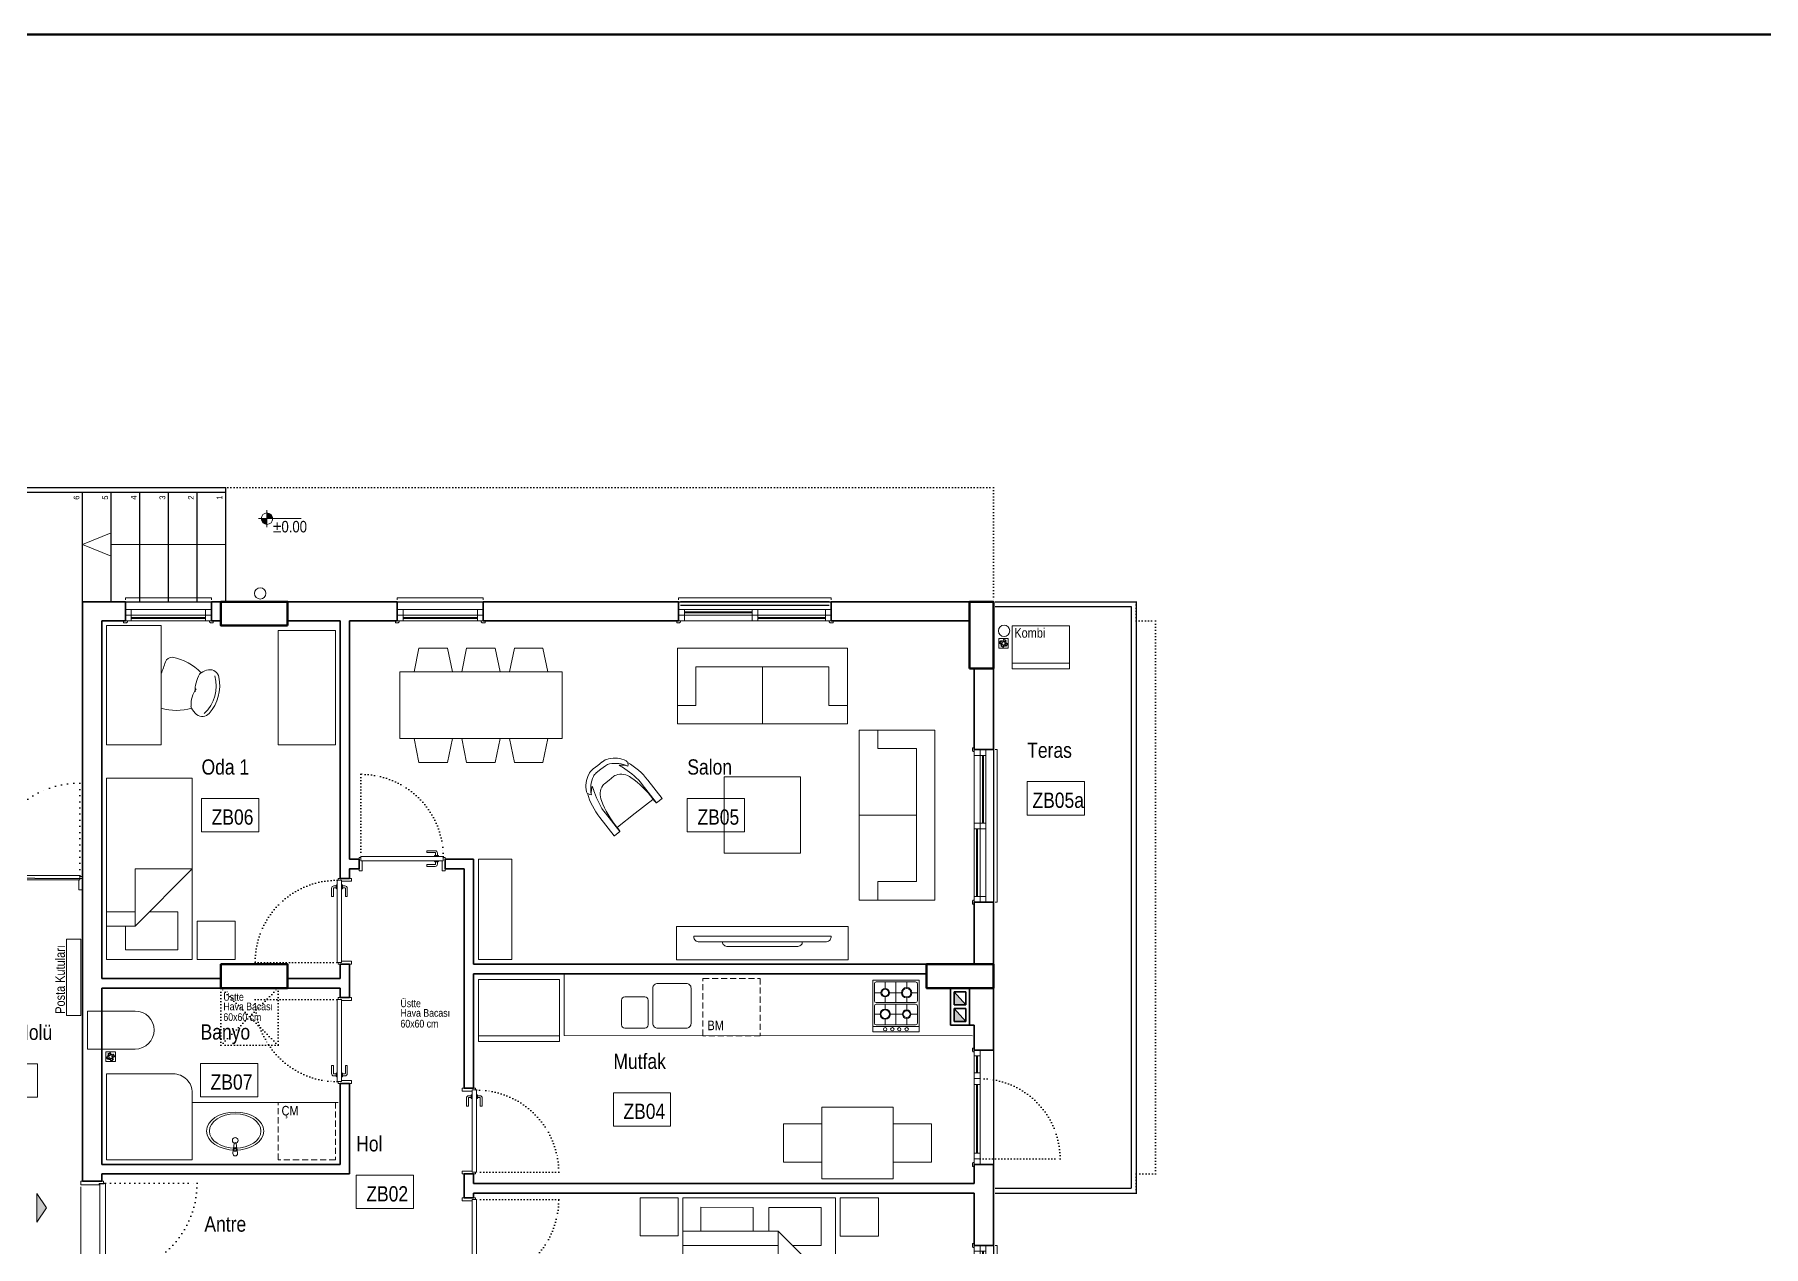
# Model space of a CAD drawing. Header units: millimetres. Extents: x 1811019 to 3717122, y -501178 to -243171.
# Drawn here: x 1858397 to 1860210, y -244777 to -243506 of the extents above; entities that cross this region are included whole.
import ezdxf
from ezdxf.enums import TextEntityAlignment as Align

# ---------------------------------------------------------------- set-up
doc = ezdxf.new("R2010")
doc.units = ezdxf.units.MM
for name, pattern in [('DOT', [0.25, 0, -0.25]), ('izdüşüm arka', [3.175, 0, -3.175]), ('izdüşüm ön', [9.525, 6.35, -3.175])]:
    doc.linetypes.add(name, pattern=pattern)
for name, color, linetype, lineweight in [('a_ba', 6, 'Continuous', 50), ('a_doğrama', 251, 'Continuous', 20), ('a_duvar', 255, 'Continuous', 35), ('a_görünüş', 32, 'Continuous', 25), ('a_görünüş_ince', 8, 'Continuous', 20), ('a_izdüşüm_arka', 255, 'izdüşüm arka', 30), ('a_izdüşüm_ön', 6, 'izdüşüm ön', 9), ('a_not_kot', 251, 'Continuous', 13), ('a_not_mahal', 253, 'Continuous', 5), ('a_not_misc', 144, 'Continuous', 5), ('a_not_text', 7, 'Continuous', 13), ('a_tefriş', 8, 'Continuous', 20), ('a_çerçeve_line', 7, 'Continuous', 50), ('m_yib', 65, 'Continuous', 20)]:
    doc.layers.add(name, color=color, linetype=linetype, lineweight=lineweight)
doc.layers.add('a_m2_taks', color=147, linetype='Continuous', plot=False)
doc.styles.get("Standard").update_dxf_attribs({"font": 'ARIALN.TTF'})

# ---------------------------------------------------------------- blocks, each defined once
blk = doc.blocks.new('K1')
at = {"layer": 'a_doğrama', "color": 251}
for points in [[(-17.5, -2.5), (-22, -2.5), (-22, 0), (2, 0), (2, -4), (-17.5, -4), (-17.5, -2.5)], [(-27.5, -93.1), (-25, -93.1)], [(-17.5, -97.5), (-22, -97.5), (-22, -100), (2, -100), (2, -96), (-17.5, -96), (-17.5, -97.5)], [(-14.5, -93.1), (-17, -93.1)]]:
    blk.add_lwpolyline(points, dxfattribs=at)
blk.add_lwpolyline([(-18, -14), (-18, -4), (-18, -3), (-22.5, -3), (-22.5, -2.5), (-22.5, -2), (-24, -2), (-24, -2.5), (-24, -12.5), (-24, -88), (-24, -97.5), (-24, -98), (-22.5, -98), (-22.5, -97.5), (-22.5, -97), (-18, -97), (-18, -96), (-18, -86.5)], close=True, dxfattribs=at)
for points in [[(-25, -91.1), (-27.5, -91.1, -0.414214), (-28, -90.6), (-28, -82.1), (-30, -82.1), (-30, -90.6)], [(-24, -94.1), (-24.5, -94.1, -0.414214), (-25, -93.6), (-25, -90.6, -0.414214), (-24.5, -90.1), (-24, -90.1)], [(-18, -94.1), (-17.5, -94.1, 0.414214), (-17, -93.6), (-17, -90.6, 0.414214), (-17.5, -90.1), (-18, -90.1)], [(-17, -91.1), (-14.5, -91.1, 0.414214), (-14, -90.6), (-14, -82.1), (-12, -82.1), (-12, -90.6)]]:
    blk.add_lwpolyline(points, format="xyb", dxfattribs=at)
for centre, start, end in [((-27.5, -90.6), 180, 270), ((-14.5, -90.6), 270, 0)]:
    blk.add_arc(centre, 2.5, start, end, dxfattribs=at)
at = {"layer": 'a_görünüş_ince', "color": 251}
blk.add_line((2, -6), (2, -94), dxfattribs=at)
at = {"layer": 'a_izdüşüm_arka', "color": 251, "linetype": 'DOT', "ltscale": 20}
blk.add_line((-24, -2), (-120, -2), dxfattribs=at)
blk.add_arc((-24, -2), 96, 180, 270, dxfattribs=at)
blk = doc.blocks.new('K2')
at = {"layer": 'a_doğrama', "color": 251, "linetype": 'Continuous'}
for p, q in [((-13, 88.1), (-13, 1.9)), ((-13, 88.1), (-8.5, 88.1)), ((-12, 90), (-12, 88.1)), ((-12, 90), (-10, 90)), ((-8.5, 88.1), (-8.5, 1.9)), ((-13, 1.9), (-8.5, 1.9)), ((-12, 0), (-12, 1.9)), ((-12, 0), (-10, 0))]:
    blk.add_line(p, q, dxfattribs=at)
at = {"layer": 'a_doğrama', "color": 251}
for points in [[(-14, 80.1), (-16.5, 80.1, 0.414214), (-17, 79.6), (-17, 71.1), (-19, 71.1), (-19, 79.6)], [(-13, 83.1), (-13.5, 83.1, 0.414214), (-14, 82.6), (-14, 79.6, 0.414214), (-13.5, 79.1), (-13, 79.1)], [(-8.5, 83.1), (-8, 83.1, -0.414214), (-7.5, 82.6), (-7.5, 79.6, -0.414214), (-8, 79.1), (-8.5, 79.1)], [(-7.5, 80.1), (-5, 80.1, -0.414214), (-4.5, 79.6), (-4.5, 71.1), (-2.5, 71.1), (-2.5, 79.6)]]:
    blk.add_lwpolyline(points, format="xyb", dxfattribs=at)
for points in [[(-16.5, 82.1), (-14, 82.1)], [(-5, 82.1), (-7.5, 82.1)]]:
    blk.add_lwpolyline(points, dxfattribs=at)
at = {"layer": 'a_doğrama', "color": 251, "linetype": 'Continuous'}
for points in [[(0, 90), (2, 90), (2, 87), (-8.5, 87)], [(0, 0), (2, 0), (2, 3), (-8.5, 3)]]:
    blk.add_lwpolyline(points, dxfattribs=at)
at = {"layer": 'a_doğrama', "color": 251}
for centre, start, end in [((-16.5, 79.6), 90, 180), ((-5, 79.6), 0, 90)]:
    blk.add_arc(centre, 2.5, start, end, dxfattribs=at)
at = {"layer": 'a_izdüşüm_arka', "color": 251}
blk.add_lwpolyline([(-99.2, 1.9), (-13, 1.9)], dxfattribs=at)
blk.add_arc((-13, 1.9), 86.2, 90, 180, dxfattribs=at)
blk = doc.blocks.new('klozet')
at = {"layer": 'a_tefriş'}
blk.add_line((20, 0), (-20, 0), dxfattribs=at)
for points in [[(-20, 0), (-20, -15), (20, -15), (20, 0)], [(-20, -50), (-20, -15)], [(20, -50), (20, -15)]]:
    blk.add_lwpolyline(points, dxfattribs=at)
blk.add_arc((0, -50), 20, 180, 360, dxfattribs=at)
blk = doc.blocks.new('kapı_c_blok')
at = {"layer": 'a_doğrama', "linetype": 'Continuous'}
for p, q in [((5, 14), (7.9, 14)), ((5, 14), (5, 12)), ((54.9, 15), (7.9, 15)), ((7.9, 15), (7.9, 10.5)), ((54.9, 10.5), (7.9, 10.5)), ((54.9, 15), (54.9, 10.5)), ((55.1, 15), (152.1, 15)), ((55.1, 15), (55.1, 10.5)), ((55.1, 10.5), (152.1, 10.5)), ((152.1, 15), (152.1, 10.5)), ((155, 14), (152.1, 14)), ((155, 14), (155, 12))]:
    blk.add_line(p, q, dxfattribs=at)
at = {"layer": 'a_doğrama'}
for points in [[(47.1, 16), (47.1, 18.5, 0.414214), (46.6, 19), (38.1, 19), (38.1, 21), (46.6, 21)], [(62.9, 16), (62.9, 18.5, -0.414214), (63.4, 19), (71.9, 19), (71.9, 21), (63.4, 21)], [(47.1, 9.5), (47.1, 7, -0.414214), (46.6, 6.5), (38.1, 6.5), (38.1, 4.5), (46.6, 4.5)], [(50.1, 15), (50.1, 15.5, 0.414214), (49.6, 16), (46.6, 16, 0.414214), (46.1, 15.5), (46.1, 15)], [(50.1, 10.5), (50.1, 10, -0.414214), (49.6, 9.5), (46.6, 9.5, -0.414214), (46.1, 10), (46.1, 10.5)], [(59.9, 15), (59.9, 15.5, -0.414214), (60.4, 16), (63.4, 16, -0.414214), (63.9, 15.5), (63.9, 15)], [(59.9, 10.5), (59.9, 10, 0.414214), (60.4, 9.5), (63.4, 9.5, 0.414214), (63.9, 10), (63.9, 10.5)], [(62.9, 9.5), (62.9, 7, 0.414214), (63.4, 6.5), (71.9, 6.5), (71.9, 4.5), (63.4, 4.5)]]:
    blk.add_lwpolyline(points, format="xyb", dxfattribs=at)
for points in [[(49.1, 18.5), (49.1, 16)], [(60.9, 18.5), (60.9, 16)], [(49.1, 7), (49.1, 9.5)], [(60.9, 7), (60.9, 9.5)]]:
    blk.add_lwpolyline(points, dxfattribs=at)
at = {"layer": 'a_doğrama', "linetype": 'Continuous'}
for points in [[(5, 2), (5, 0), (9, 0), (9, 10.5)], [(155, 2), (155, 0), (151, 0), (151, 10.5)]]:
    blk.add_lwpolyline(points, dxfattribs=at)
at = {"layer": 'a_doğrama'}
for centre, start, end in [((46.6, 18.5), 359.9992, 89.9992), ((63.4, 18.5), 90.0008, 180.0008), ((46.6, 7), 269.9992, 359.9992), ((63.4, 7), 180.0008, 270.0008)]:
    blk.add_arc(centre, 2.5, start, end, dxfattribs=at)
at = {"layer": 'a_izdüşüm_arka', "ltscale": 2}
for points in [[(152.1, 15), (152.1, 112)], [(7.9, 15), (7.9, 62)]]:
    blk.add_lwpolyline(points, dxfattribs=at)
for centre, radius, start, end in [((152.2, 14.9), 97.1, 90.0857, 179.918), ((7.9, 15), 47, 359.9985, 90)]:
    blk.add_arc(centre, radius, start, end, dxfattribs=at)
blk = doc.blocks.new('160p')
at = {"layer": 'a_doğrama', "color": 251}
for points in [[(-6, -6), (-6, 0), (-12, 0), (-12, -6)], [(0, -6), (0, 0), (-6, 0), (-6, -6)], [(-6, -83), (-6, -77), (-12, -77), (-12, -83)], [(0, -83), (0, -77), (-6, -77), (-6, -83)], [(-6, -160), (-6, -154), (-12, -154), (-12, -160)], [(0, -160), (0, -154), (-6, -154), (-6, -160)]]:
    blk.add_lwpolyline(points, close=True, dxfattribs=at)
for points in [[(2, -1), (2, 2), (0, 2), (0, -2), (1, -2), (2, -1)], [(-9.5, -6), (-9.5, -77)], [(-8.5, -6), (-8.5, -77)], [(-3.5, -83), (-3.5, -154)], [(-2.5, -83), (-2.5, -154)], [(2, -159), (2, -162), (0, -162), (0, -158), (1, -158), (2, -159)]]:
    blk.add_lwpolyline(points, dxfattribs=at)
at = {"layer": 'a_görünüş_ince', "color": 251}
for points in [[(-22, -160), (-24, -160), (-24, 0), (-22, 0)], [(-12, -77), (-12, -6)], [(-6, -77), (-6, -6)], [(-6, -77), (-6, -6)], [(0, -77), (0, -6)], [(-12, -154), (-12, -83)], [(-6, -154), (-6, -83)], [(-6, -154), (-6, -83)], [(0, -154), (0, -83)]]:
    blk.add_lwpolyline(points, dxfattribs=at)
blk = doc.blocks.new('kapı_120_c_blok')
at = {"layer": 'a_doğrama', "color": 251}
for points in [[(-2, 119), (-2, 122), (0, 122), (0, 118), (-1, 118), (-2, 119)], [(2.5, 114), (2.5, 96)], [(3.5, 114), (3.5, 96)], [(2.5, 84), (2.5, 12)], [(3.5, 84), (3.5, 12)], [(-2, 1), (-2, -2), (0, -2), (0, 2), (-1, 2), (-2, 1)]]:
    blk.add_lwpolyline(points, dxfattribs=at)
for points in [[(0, 114), (6, 114), (6, 120), (0, 120)], [(0, 90), (6, 90), (6, 96), (0, 96)], [(0, 84), (6, 84), (6, 90), (0, 90)], [(0, 6), (6, 6), (6, 12), (0, 12)], [(0, 0), (6, 0), (6, 6), (0, 6)]]:
    blk.add_lwpolyline(points, close=True, dxfattribs=at)
at = {"layer": 'a_görünüş_ince', "color": 251}
for points in [[(0, 114), (0, 96)], [(6, 114), (6, 96)], [(0, 84), (0, 12)], [(6, 84), (6, 12)]]:
    blk.add_lwpolyline(points, dxfattribs=at)
at = {"layer": 'a_izdüşüm_arka', "color": 251}
blk.add_lwpolyline([(6, 6), (90, 6)], dxfattribs=at)
blk.add_arc((6, 6), 84, 0, 90, dxfattribs=at)
blk = doc.blocks.new('90_p_c_blok')
at = {"layer": 'a_doğrama'}
for points in [[(1, 2), (-2, 2), (-2, 0), (2, 0), (2, 1), (1, 2)], [(89, 2), (92, 2), (92, 0), (88, 0), (88, 1), (89, 2)], [(84, -2.5), (6, -2.5)], [(84, -3.5), (6, -3.5)]]:
    blk.add_lwpolyline(points, dxfattribs=at)
for points in [[(0, 0), (6, 0), (6, -6), (0, -6)], [(0, -6), (6, -6), (6, -12), (0, -12)], [(84, 0), (90, 0), (90, -6), (84, -6)], [(84, -6), (90, -6), (90, -12), (84, -12)]]:
    blk.add_lwpolyline(points, close=True, dxfattribs=at)
at = {"layer": 'a_görünüş_ince'}
for points in [[(6, 0), (84, 0)], [(6, -6), (84, -6)], [(6, -6), (84, -6)], [(6, -12), (84, -12)], [(0, -22), (0, -24), (90, -24), (90, -22)]]:
    blk.add_lwpolyline(points, dxfattribs=at)
blk = doc.blocks.new('baca_şönt')
at = {"layer": 'a_duvar'}
h = blk.add_hatch(color=256, dxfattribs=at)
h.dxf.hatch_style = 1
h.paths.add_polyline_path([(21.5, -5), (21.5, -17), (35, -17)])
h.paths.add_polyline_path([(4, -5), (4, -17), (17.5, -17)])
for p, q in [((4, -5), (17.5, -17)), ((17.5, -5), (17.5, -17)), ((21.5, -5), (21.5, -17)), ((21.5, -5), (35, -17))]:
    blk.add_line(p, q, dxfattribs=at)
blk.add_lwpolyline([(0, -21), (39, -21), (39, -1), (0, -1)], close=True, dxfattribs=at)
for points in [[(17.5, -5), (4, -5), (4, -17), (17.5, -17)], [(21.5, -17), (35, -17), (35, -5), (21.5, -5)]]:
    blk.add_lwpolyline(points, dxfattribs=at)
blk = doc.blocks.new('tefriş_koltuk_202x90')
at = {"layer": 'a_tefriş'}
for p, q in [((0, -90), (0, -22)), ((-79, -68), (-101, -68)), ((79, -68), (101, -68))]:
    blk.add_line(p, q, dxfattribs=at)
for points in [[(101, -90), (101, 0), (-101, 0), (-101, -90), (101, -90)], [(79, -68), (79, -22), (-79, -22), (-79, -68)]]:
    blk.add_lwpolyline(points, dxfattribs=at)
blk = doc.blocks.new('tefirş_tv')
at = {"layer": 'a_tefriş'}
for points in [[(60, 4), (60, 5, 0.414214), (55, 10), (-55, 10, 0.414214), (-60, 5), (-60, 4)], [(35, 10), (35, 10, 0.414214), (30, 15), (-30, 15, 0.414214), (-35, 10), (-35, 10)]]:
    blk.add_lwpolyline(points, format="xyb", close=True, dxfattribs=at)
blk = doc.blocks.new('berjer')
at = {"layer": 'a_tefriş'}
for p, q in [((-45.1, 45.1), (-49.5, 40.8)), ((-41.4, 41.4), (-45.7, 37.1)), ((-45.1, 45.1), (-40.8, 49.5)), ((-41.4, 41.4), (-37.1, 45.7)), ((-31.3, 31.3), (-35.8, 26.8)), ((-31.3, 31.3), (-26.8, 35.8)), ((21, 13.6), (3.6, 31)), ((26.1, 19), (8.8, 36.2)), ((26.1, 18.7), (21, 13.6)), ((0, 0), (-16.6, -16.6)), ((0, 0), (16.6, 16.6)), ((-19, -26.1), (-36.2, -8.8)), ((-13.6, -21), (-31, -3.6)), ((-18.7, -26.1), (-13.6, -21))]:
    blk.add_line(p, q, dxfattribs=at)
for centre, radius, start, end in [((-25, 27.7), 27.3, 71.2858, 110.6993), ((-38.5, 29.8), 15.5, 135, 162.0844), ((-38.5, 29.8), 10.2, 135, 162.0844), ((-29.8, 38.5), 15.5, 107.9156, 135), ((-29.8, 38.5), 10.2, 107.9156, 135), ((-23.7, 18.5), 31.1, 71.4354, 107.3961), ((-21, 30), 8.21, 117.4936, 135.1057), ((-17.5, 23.2), 15.9, 57.4112, 117.4936), ((-18.6, 23.9), 24.6, 78.6027, 99.5819), ((18.9, 123.1), 85.7, 240.9454, 245.5445), ((-45.7, -18.5), 69.9, 45.0971, 65.3824), ((-19.2, 48.9), 5.5, 350.3156, 56.9936), ((-44.9, -17.5), 76, 45, 66.6891), ((-53.9, -49.3), 97, 43.332, 62.3787), ((-27.4, 24.8), 27.6, 159.0996, 198.2964), ((-18.2, 23.5), 31.5, 162.3914, 198.167), ((-23.4, 18.3), 25.2, 169.88, 190.627), ((-123.1, -18.9), 85.7, 24.4555, 29.0546), ((-23.2, 17.5), 15.9, 152.5064, 212.5888), ((-30, 21), 8.21, 134.8943, 152.5064), ((26, 18.9), 0.2, 315, 45), ((-49, 19.1), 5.5, 213.0064, 279.6844), ((17.5, 44.9), 76, 203.7042, 225), ((18.5, 45.7), 69.9, 204.6176, 224.9029), ((49.3, 53.9), 97, 207.6213, 226.668), ((16.4, 16.9), 0.4, 315, 46.0366), ((110.8, 118.5), 138.4, 227.0869, 229.3484), ((20.8, 13.7), 0.2, 229.3484, 315), ((-16.9, -16.4), 0.4, 223.9634, 315), ((-118.5, -110.8), 138.4, 40.6516, 42.9131), ((-18.9, -26), 0.2, 225, 315), ((-13.7, -20.8), 0.2, 315, 40.6516)]:
    blk.add_arc(centre, radius, start, end, dxfattribs=at)
blk = doc.blocks.new('A$C2A0A03CE')
at = {"layer": 'a_tefriş'}
for p, q in [((-54, -24.3), (-54, 24.3)), ((-54, 24.3), (0, 24.3)), ((-48.6, 24.3), (-48.6, -24.3)), ((-46.8, 20.7), (-46.8, -20.7)), ((-27, 22.5), (-45, 22.5)), ((-35.6, 22.5), (-35.6, 15.7)), ((-25.2, -20.7), (-25.2, 20.7)), ((-23.4, -20.7), (-23.4, 20.7)), ((-21.6, 22.5), (-3.6, 22.5)), ((-13.1, 22.5), (-13.1, 14.8)), ((-1.8, 20.7), (-1.8, -20.7)), ((0, -24.3), (0, 24.3)), ((-40, 11.2), (-46.8, 11.2)), ((-25.2, 0), (-46.8, 0)), ((-35.6, 6.8), (-35.6, -7.7)), ((-25.2, 11.2), (-31, 11.2)), ((-16.6, 11.2), (-23.4, 11.2)), ((-1.8, 0), (-23.4, 0)), ((-13.1, 7.7), (-13.1, -6.8)), ((-1.8, 11.2), (-9.4, 11.2)), ((-39.1, -11.3), (-46.8, -11.3)), ((-35.6, -14.9), (-35.6, -22.5)), ((-25.2, -11.3), (-31.9, -11.3)), ((-17.5, -11.3), (-23.4, -11.3)), ((-13.1, -15.7), (-13.1, -22.5)), ((-1.8, -11.3), (-8.5, -11.3)), ((-54, -24.3), (0, -24.3)), ((-45, -22.5), (-27, -22.5)), ((-3.6, -22.5), (-21.6, -22.5))]:
    blk.add_line(p, q, dxfattribs=at)
for centre, radius in [((-51.4, 11.2), 1.8), ((-51.4, 3.7), 1.8), ((-35.6, 11.2), 5.4), ((-35.6, 11.2), 4.5), ((-13.1, 11.2), 4.5), ((-13.1, 11.2), 3.6), ((-51.4, -3.5), 1.8), ((-51.4, -11.3), 1.8), ((-35.6, -11.3), 4.5), ((-35.6, -11.3), 3.6), ((-13.1, -11.3), 5.4), ((-13.1, -11.3), 4.5)]:
    blk.add_circle(centre, radius, dxfattribs=at)
for centre, start, end in [((-45, 20.7), 90, 180), ((-27, 20.7), 0, 90), ((-21.6, 20.7), 90, 180), ((-3.6, 20.7), 0, 90), ((-45, -20.7), 180, 270), ((-27, -20.7), 270, 0), ((-21.6, -20.7), 180, 270), ((-3.6, -20.7), 270, 0)]:
    blk.add_arc(centre, 1.8, start, end, dxfattribs=at)
blk = doc.blocks.new('tefriş_yatak_çift')
at = {"layer": 'a_tefriş'}
for points in [[(-85, -5), (-85, -45), (-125, -45), (-125, -5)], [(80, -195), (80, -5), (-80, -5), (-80, -195)], [(85, -5), (85, -45), (125, -45), (125, -5)]]:
    blk.add_lwpolyline(points, close=True, dxfattribs=at)
for points in [[(-6.3, -40), (-6.3, -15), (-61.3, -15), (-61.3, -40)], [(35, -55), (65, -55), (65, -15), (10, -15), (10, -40)], [(-80, -40), (20, -40), (80, -100), (20, -100), (20, -40)], [(-80, -55), (20, -55)]]:
    blk.add_lwpolyline(points, dxfattribs=at)
blk = doc.blocks.new('tefriş_yatak tek')
at = {"layer": 'a_tefriş'}
for points in [[(0, -0.45), (-1.9, -0.45), (-1.9, 0.45), (0, 0.45)], [(-1.9, -0.5), (-1.5, -0.5), (-1.5, -0.9), (-1.9, -0.9)]]:
    blk.add_lwpolyline(points, close=True, dxfattribs=at)
for points in [[(-1.55, 0.45), (-1.55, 0.15), (-0.95, -0.45), (-0.95, 0.15), (-1.55, 0.15)], [(-1.4, 0.45), (-1.4, 0.15)], [(-1.4, 0), (-1.4, -0.3), (-1.8, -0.3), (-1.8, 0.25), (-1.55, 0.25)]]:
    blk.add_lwpolyline(points, dxfattribs=at)
blk = doc.blocks.new('tefriş_sandalye')
at = {"layer": 'a_tefriş'}
blk.add_line((0, -18), (0, 18), dxfattribs=at)
at = {"layer": 'a_tefriş', "extrusion": (0, 0, -1)}
for centre, major_axis, start_param, end_param in [((16, -34.3), (38.7, 38.7), 5.200723, 5.79406), ((48.7, 10.5), (13, -13), 2.7784, 3.245118), ((43.2, 17.3), (6.76, 6.76), 4.815914, 6.34704), ((16.9, -5.5), (28.8, 28.8), 6.26556, 7.321949), ((16.9, -5.5), (28.8, 28.8), 6.26556, 7.321949), ((17, -5.7), (31.4, -31.4), -1.506941, -0.587454), ((62.1, 15.1), (21.8, -21.8), 1.757107, 2.385975), ((62.1, 15.1), (21.8, -21.8), 1.757107, 2.385975), ((48.7, 10.5), (13, -13), 2.664537, 2.7784), ((48.7, 10.5), (13, -13), 2.664537, 2.7784), ((66.5, -1.2), (21.8, -21.8), 1.802816, 2.431683), ((66.5, -1.2), (21.8, -21.8), 1.802816, 2.431683), ((-154, -79.7), (117.3, -117.3), -1.166716, -1.087708), ((52.6, -3.9), (13, -13), 1.410391, 1.524253), ((52.6, -3.9), (13, -13), 1.410391, 1.524253), ((51.2, -12.6), (6.76, -6.76), -0.587454, 0.943672), ((11.1, -28.2), (4.99, -4.99), 0.687369, 2.053884), ((1.8, 18.5), (38.7, -38.7), -0.034473, 0.601946), ((52.6, -3.9), (13, 13), 2.514469, 2.981187)]:
    blk.add_ellipse(centre, major_axis=major_axis, ratio=1, start_param=start_param, end_param=end_param, dxfattribs=at)
blk = doc.blocks.new('tefriş_süzgeç')
at = {"layer": 'a_tefriş'}
for p, q in [((5, 0), (-5, 0)), ((-5, 0), (-5, -10)), ((5, -10), (5, 0)), ((-5, -10), (5, -10)), ((-3.6, -5.1), (-4.1, -5.1)), ((-2.6, -5.1), (-3.1, -5.1)), ((-2.5, -2.5), (-2.9, -2.2)), ((-2.6, -7.6), (-2.9, -7.9)), ((-2, -3.3), (-2.3, -3)), ((-1.9, -6.9), (-2.2, -7.2)), ((-1.6, -5.1), (-2.1, -5.1)), ((-1.2, -3.9), (-1.5, -3.6)), ((-1.2, -6.2), (-1.5, -6.5)), ((-0.2, -2.5), (-0.2, -2)), ((-0.1, -1.5), (-0.1, -1)), ((-0.1, -3), (-0.1, -3.5)), ((-0.1, -6.6), (-0.1, -7.1)), ((-0.1, -7.6), (-0.1, -8.1)), ((-0.1, -8.6), (-0.1, -9.1)), ((1, -4), (1.4, -3.6)), ((1.1, -6.2), (1.4, -6.5)), ((1.5, -5.1), (2, -5.1)), ((1.7, -3.3), (2.1, -2.9)), ((1.8, -6.9), (2.1, -7.2)), ((2.5, -2.5), (2.8, -2.2)), ((2.5, -5.1), (3, -5.1)), ((2.5, -7.5), (2.8, -7.9)), ((3.5, -5.1), (4, -5.1))]:
    blk.add_line(p, q, dxfattribs=at)
for centre, radius, start, end in [((-0.1, -5.1), 4.06, 134.2896, 180), ((-0.1, -5.1), 3.56, 134.2896, 180), ((-0.1, -5.1), 3.06, 180, 225), ((-0.1, -5.1), 4.06, 225, 270), ((-0.1, -5.1), 2.56, 180, 225), ((-0.1, -5.1), 3.56, 225, 270), ((-0.4, -4.4), 2.4, 84.5943, 143.2016), ((-0.1, -5.1), 2.06, 134.2896, 180), ((-0.1, -5), 2.44, 90.343, 138.1212), ((-0.1, -5.1), 1.56, 134.2896, 180), ((-0.1, -5.1), 2.06, 225, 270), ((-0.1, -5.1), 1.56, 225, 270), ((-0.1, -5.1), 4.06, 45, 90), ((-0.1, -5.1), 3.56, 45, 90), ((-0.1, -5.1), 2.06, 45, 90), ((-0.1, -5.1), 1.56, 45, 90), ((-0.1, -5.1), 2.56, 270, 315.7104), ((-0.1, -5.1), 3.06, 270, 315.7104), ((-0.1, -5.1), 1.56, 314.2896, 360), ((-0.1, -5.1), 2.06, 314.2896, 360), ((-0.1, -5.1), 2.56, 360, 45), ((-0.1, -5.1), 3.06, 360, 45), ((-0.1, -5.1), 3.56, 314.2896, 360), ((-0.1, -5.1), 4.06, 314.2896, 360)]:
    blk.add_arc(centre, radius, start, end, dxfattribs=at)
blk = doc.blocks.new('sembol_kot')
at = {"layer": 'a_not_kot'}
for points in [[(0, 10), (0, 0), (10, 0, 0.414214)], [(0, 0), (-10, 0, 0.414214), (0, -10)]]:
    blk.add_hatch(color=256, dxfattribs=at).paths.add_polyline_path(points)
for p, q in [((0, 15), (0, -15)), ((-15, 0), (60, 0))]:
    blk.add_line(p, q, dxfattribs=at)
blk.add_circle((0, 0), 10, dxfattribs=at)

msp = doc.modelspace()

# ---------------------------------------------------------------- hatches: boundary and pattern name
at = {"layer": 'a_not_misc'}
h = msp.add_hatch(color=256, dxfattribs=at)
h.dxf.hatch_style = 1
h.paths.add_polyline_path([(1858399.7, -244721.7), (1858409.7, -244736.7), (1858399.7, -244751.7)])

# ---------------------------------------------------------------- linework, layer by layer
at = {"layer": 'a_ba', "color": 253}
for points in [[(1858662.7, -244126.3), (1858662.7, -244101.3), (1858592.7, -244101.3), (1858592.7, -244126.3)], [(1859377.7, -244171.3), (1859402.7, -244171.3), (1859402.7, -244101.3), (1859377.7, -244101.3)], [(1858662.7, -244506.3), (1858662.7, -244481.3), (1858592.7, -244481.3), (1858592.7, -244506.3)], [(1859332.7, -244481.3), (1859332.7, -244506.3), (1859402.7, -244506.3), (1859402.7, -244481.3)]]:
    msp.add_lwpolyline(points, close=True, dxfattribs=at)
at = {"layer": 'a_duvar'}
for p, q in [((1858492.7, -244101.3), (1858447.7, -244101.3)), ((1858447.7, -244391.3), (1858447.7, -244101.3)), ((1858777.7, -244101.3), (1858582.7, -244101.3)), ((1858777.7, -244101.3), (1858777.7, -244121.3)), ((1859072.7, -244101.3), (1858867.7, -244101.3)), ((1858867.7, -244101.3), (1858867.7, -244121.3)), ((1859072.7, -244101.3), (1859072.7, -244121.3)), ((1859402.7, -244101.3), (1859232.7, -244101.3)), ((1859232.7, -244101.3), (1859232.7, -244121.3)), ((1859402.7, -244121.3), (1859402.7, -244101.3)), ((1858467.7, -244121.3), (1858492.7, -244121.3)), ((1858467.7, -244496.3), (1858467.7, -244121.3)), ((1858582.7, -244121.3), (1858592.7, -244121.3)), ((1858662.7, -244121.3), (1858717.7, -244121.3)), ((1858717.7, -244121.3), (1858717.7, -244391.3)), ((1858727.7, -244371.3), (1858727.7, -244121.3)), ((1858727.7, -244121.3), (1858777.7, -244121.3)), ((1858867.7, -244121.3), (1859072.7, -244121.3)), ((1859232.7, -244121.3), (1859377.7, -244121.3)), ((1859402.7, -244121.3), (1859402.7, -244121.3)), ((1859402.7, -244256.3), (1859402.7, -244121.3)), ((1859382.7, -244171.3), (1859382.7, -244256.3)), ((1858827.7, -244371.3), (1858857.7, -244371.3)), ((1858857.7, -244481.3), (1858857.7, -244371.3)), ((1858847.7, -244381.3), (1858827.7, -244381.3)), ((1858847.7, -244381.3), (1858847.7, -244611.3)), ((1858447.7, -244708.8), (1858447.7, -244401.3)), ((1859382.7, -244416.3), (1859382.7, -244481.3)), ((1859402.7, -244571.3), (1859402.7, -244416.3)), ((1858717.7, -244481.3), (1858717.7, -244496.3)), ((1858727.7, -244516.3), (1858727.7, -244481.3)), ((1859382.7, -244481.3), (1858857.7, -244481.3)), ((1858592.7, -244496.3), (1858467.7, -244496.3)), ((1858717.7, -244496.3), (1858662.7, -244496.3)), ((1858857.7, -244491.3), (1859332.7, -244491.3)), ((1858857.7, -244611.3), (1858857.7, -244491.3)), ((1858467.7, -244506.3), (1858592.7, -244506.3)), ((1858467.7, -244691.3), (1858467.7, -244506.3)), ((1858592.7, -244506.3), (1858717.7, -244506.3)), ((1858717.7, -244506.3), (1858717.7, -244516.3)), ((1859382.7, -244545.3), (1859382.7, -244571.3)), ((1858717.7, -244606.3), (1858717.7, -244691.3)), ((1858727.7, -244701.3), (1858727.7, -244606.3)), ((1858717.7, -244691.3), (1858467.7, -244691.3)), ((1858467.7, -244701.3), (1858727.7, -244701.3)), ((1858467.7, -244708.8), (1858467.7, -244701.3)), ((1858847.7, -244701.3), (1858847.7, -244726.3)), ((1858857.7, -244711.3), (1858857.7, -244701.3)), ((1859382.7, -244691.3), (1859382.7, -244711.3)), ((1859402.7, -244701.3), (1859402.7, -244691.3)), ((1859402.7, -244721.3), (1859402.7, -244701.3)), ((1859402.7, -244701.3), (1859402.7, -244701.3)), ((1859382.7, -244711.3), (1858857.7, -244711.3)), ((1858857.7, -244726.3), (1858857.7, -244721.3)), ((1859382.7, -244721.3), (1858857.7, -244721.3)), ((1859382.7, -244721.3), (1859382.7, -244776.3)), ((1859402.7, -244721.3), (1859402.7, -244721.3)), ((1859402.7, -244776.3), (1859402.7, -244721.3)), ((1859382.7, -244776.3), (1859402.7, -244776.3))]:
    msp.add_line(p, q, dxfattribs=at)
for points in [[(1858492.7, -244101.3), (1858492.7, -244121.3)], [(1858582.7, -244101.3), (1858582.7, -244121.3)], [(1859402.7, -244256.3), (1859382.7, -244256.3)], [(1858727.7, -244371.2), (1858737.7, -244371.2), (1858737.7, -244381.3), (1858727.7, -244381.3), (1858727.7, -244391.3)], [(1858827.7, -244371.3), (1858827.7, -244381.3)], [(1858447.7, -244391.3), (1858447.7, -244401.3)], [(1858717.7, -244391.3), (1858727.7, -244391.3)], [(1859402.7, -244416.3), (1859382.7, -244416.3)], [(1858717.7, -244481.3), (1858727.7, -244481.3)], [(1858717.7, -244516.3), (1858727.7, -244516.3)], [(1859377.7, -244545.3), (1859382.7, -244545.3)], [(1859382.7, -244571.3), (1859402.7, -244571.3)], [(1858717.7, -244606.3), (1858727.7, -244606.3)], [(1858847.7, -244611.3), (1858857.7, -244611.3)], [(1858847.7, -244701.3), (1858857.7, -244701.3)], [(1859382.7, -244691.3), (1859402.7, -244691.3)], [(1858467.7, -244708.8), (1858447.7, -244708.8)], [(1858847.7, -244726.3), (1858857.7, -244726.3)]]:
    msp.add_lwpolyline(points, dxfattribs=at)
at = {"layer": 'a_görünüş', "color": 251}
for p, q in [((1857053.2, -243981.3), (1858597.7, -243981.3)), ((1857058.2, -243986.3), (1858597.7, -243986.3)), ((1858447.7, -244101.3), (1858597.7, -244101.3))]:
    msp.add_line(p, q, dxfattribs=at)
for points in [[(1858447.7, -244101.3), (1858447.7, -243986.3)], [(1858477.7, -244101.3), (1858477.7, -243986.3)], [(1858507.7, -244101.3), (1858507.7, -243986.3)], [(1858537.7, -244101.3), (1858537.7, -243986.3)], [(1858567.7, -244101.3), (1858567.7, -243986.3)], [(1858597.7, -244101.3), (1858597.7, -243981.3)], [(1859230.7, -244101.3), (1859074.7, -244101.3)], [(1859230.7, -244105.3), (1859074.7, -244105.3)], [(1859404.7, -244101.3), (1859552.3, -244101.3)], [(1859404.7, -244106.3), (1859547.3, -244106.3)], [(1859547.3, -244106.3), (1859547.3, -244716.3)], [(1859552.3, -244101.3), (1859552.3, -244721.3)], [(1859404.7, -244716.3), (1859547.3, -244716.3)], [(1859404.7, -244721.3), (1859552.3, -244721.3)]]:
    msp.add_lwpolyline(points, dxfattribs=at)
at = {"layer": 'a_izdüşüm_arka'}
for p, q in [((1858592.7, -244566.3), (1858592.7, -244506.3)), ((1858652.7, -244506.3), (1858652.7, -244566.3)), ((1858652.7, -244566.3), (1858592.7, -244566.3))]:
    msp.add_line(p, q, dxfattribs=at)
for points in [[(1857322.7, -244721.3), (1857173.2, -244721.3), (1857173.2, -244706.3), (1857173.2, -244701.3), (1857152.7, -244701.3), (1857152.7, -244121.3), (1857173.2, -244121.3), (1857173.2, -244101.3), (1857322.7, -244101.3), (1857322.7, -243981.3), (1859402.7, -243981.3), (1859402.7, -244101.3), (1859552.3, -244101.3), (1859552.3, -244121.3), (1859572.7, -244121.3), (1859572.7, -244701.3), (1859552.3, -244701.3), (1859552.3, -244721.3), (1859402.7, -244721.3)], [(1858592.7, -244566.3), (1858652.7, -244506.3)], [(1858652.7, -244566.3), (1858592.7, -244506.3)]]:
    msp.add_lwpolyline(points, dxfattribs=at)
at = {"layer": 'a_izdüşüm_ön', "color": 251}
for points in [[(1859098.2, -244556.3), (1859098.2, -244496.3), (1859158.2, -244496.3), (1859158.2, -244556.3)], [(1858712.7, -244686.3), (1858652.7, -244686.3), (1858652.7, -244626.3), (1858712.7, -244626.3)]]:
    msp.add_lwpolyline(points, close=True, dxfattribs=at)
at = {"layer": 'a_m2_taks'}
msp.add_lwpolyline([(1857322.7, -244101.3), (1858297.7, -244101.3), (1858297.7, -244390.3), (1858447.7, -244391.3), (1858447.7, -244101.3), (1859402.7, -244101.3), (1859402.7, -245881.3), (1857322.7, -245881.3)], close=True, dxfattribs=at)
at = {"layer": 'a_not_mahal'}
for points in [[(1859498.2, -244289.9), (1859438.2, -244289.9), (1859438.2, -244324.9), (1859498.2, -244324.9)], [(1858632.4, -244307.5), (1858572.4, -244307.5), (1858572.4, -244342.5), (1858632.4, -244342.5)], [(1859141.8, -244307.5), (1859081.8, -244307.5), (1859081.8, -244342.5), (1859141.8, -244342.5)], [(1858400.4, -244585.7), (1858340.4, -244585.7), (1858340.4, -244620.7), (1858400.4, -244620.7)], [(1858631.4, -244585.4), (1858571.4, -244585.4), (1858571.4, -244620.4), (1858631.4, -244620.4)], [(1859064.3, -244616.1), (1859004.3, -244616.1), (1859004.3, -244651.1), (1859064.3, -244651.1)], [(1858794.6, -244702.6), (1858734.6, -244702.6), (1858734.6, -244737.6), (1858794.6, -244737.6)]]:
    msp.add_lwpolyline(points, close=True, dxfattribs=at)
at = {"layer": 'a_not_misc'}
for points in [[(1858447.7, -244041.3), (1858477.7, -244029.1)], [(1858447.7, -244041.3), (1858477.7, -244053.5)], [(1858477.7, -244041.3), (1858597.7, -244041.3)]]:
    msp.add_lwpolyline(points, dxfattribs=at)
msp.add_lwpolyline([(1858399.7, -244721.7), (1858409.7, -244736.7), (1858399.7, -244751.7), (1858399.7, -244721.7)], close=True, dxfattribs=at)
at = {"layer": 'a_tefriş', "lineweight": 20}
for p, q in [((1859422.6, -244126.5), (1859482.6, -244126.5)), ((1859422.6, -244171.5), (1859422.6, -244126.5)), ((1859482.6, -244126.5), (1859482.6, -244171.5)), ((1859482.6, -244165.5), (1859422.6, -244165.5)), ((1859482.6, -244171.5), (1859422.6, -244171.5))]:
    msp.add_line(p, q, dxfattribs=at)
at = {"layer": 'a_tefriş'}
for p, q in [((1858952.7, -244556.2), (1859380.7, -244556.3)), ((1858562.7, -244626.3), (1858715.7, -244626.3)), ((1858605.6, -244675.6), (1858605.2, -244679.8)), ((1858606.6, -244669.3), (1858605.9, -244674.6)), ((1858606.4, -244677.3), (1858606.4, -244675.8)), ((1858609.1, -244677.3), (1858606.4, -244677.3)), ((1858609.5, -244674.6), (1858608.8, -244669.3)), ((1858609.1, -244675.8), (1858609.1, -244677.3)), ((1858610.2, -244679.8), (1858609.8, -244675.6))]:
    msp.add_line(p, q, dxfattribs=at)
for points in [[(1858530.1, -244126.3), (1858472.7, -244126.3), (1858472.7, -244251.3), (1858530.1, -244251.3)], [(1858652.7, -244251.3), (1858712.7, -244251.3), (1858712.7, -244131.3), (1858652.7, -244131.3)], [(1858950.4, -244174.8), (1858780.4, -244174.8), (1858780.4, -244244.8), (1858950.4, -244244.8)], [(1859120.5, -244365), (1859200.5, -244365), (1859200.5, -244285), (1859120.5, -244285)], [(1858862.7, -244371.3), (1858897.7, -244371.3), (1858897.7, -244476.3), (1858862.7, -244476.3)], [(1859250.5, -244441.9), (1859250.5, -244476.9), (1859070.5, -244476.9), (1859070.5, -244441.9)], [(1858430.7, -244535.2), (1858445.7, -244535.2), (1858445.7, -244455.2), (1858430.7, -244455.2)], [(1859297.8, -244706.3), (1859297.8, -244631.3), (1859222.8, -244631.3), (1859222.8, -244706.3)], [(1859222.8, -244688.8), (1859222.8, -244648.8), (1859182.8, -244648.8), (1859182.8, -244688.8)], [(1859337.8, -244688.8), (1859297.8, -244688.8), (1859297.8, -244648.8), (1859337.8, -244648.8)]]:
    msp.add_lwpolyline(points, close=True, dxfattribs=at)
for points in [[(1858795.4, -244174.8), (1858800.4, -244149.8), (1858830.4, -244149.8), (1858835.4, -244174.8)], [(1858845.4, -244174.8), (1858850.4, -244149.8), (1858880.4, -244149.8), (1858885.4, -244174.8)], [(1858895.4, -244174.8), (1858900.4, -244149.8), (1858930.4, -244149.8), (1858935.4, -244174.8)], [(1858795.4, -244244.8), (1858800.4, -244269.8), (1858830.4, -244269.8), (1858835.4, -244244.8)], [(1858845.4, -244244.8), (1858850.4, -244269.8), (1858880.4, -244269.8), (1858885.4, -244244.8)], [(1858895.4, -244244.8), (1858900.4, -244269.8), (1858930.4, -244269.8), (1858935.4, -244244.8)], [(1858862.7, -244497.3), (1858862.7, -244562.3), (1858947.7, -244562.3), (1858947.7, -244497.3), (1858862.7, -244497.3), (1858862.7, -244556.3), (1858947.7, -244556.3)], [(1858952.7, -244556.2), (1858952.7, -244491.3)]]:
    msp.add_lwpolyline(points, dxfattribs=at)
for points in [[(1859045.7, -244506.4, -0.414214), (1859050.7, -244501.4), (1859080.7, -244501.4, -0.414214), (1859085.7, -244506.4), (1859085.7, -244543.4, -0.414214), (1859080.7, -244548.4), (1859050.7, -244548.4, -0.414214), (1859045.7, -244543.4), (1859045.7, -244506.4)], [(1859012.7, -244519, -0.414214), (1859016.2, -244515.5), (1859037.2, -244515.5, -0.414214), (1859040.7, -244519), (1859040.7, -244544.9, -0.414214), (1859037.2, -244548.4), (1859016.2, -244548.4, -0.414214), (1859012.7, -244544.9), (1859012.7, -244519)]]:
    msp.add_lwpolyline(points, format="xyb", dxfattribs=at)
msp.add_lwpolyline([(1858472.7, -244596.3), (1858542.7, -244596.3, -0.414214), (1858562.7, -244616.3), (1858562.7, -244686.3), (1858472.7, -244686.3)], format="xyb", close=True, dxfattribs=at)
msp.add_circle((1858607.7, -244666.1), 3, dxfattribs=at)
msp.add_circle((1858607.7, -244666.1), 3, dxfattribs=at)
for centre, radius, start, end in [((1858607.7, -244669.5), 1.12, 7.1389, 172.8611), ((1858607.7, -244679.8), 2.5, 180, 0), ((1858607.7, -244675.8), 2.11, 147.229, 174.8304), ((1858607.7, -244675.8), 2.11, 32.771, 147.229), ((1858607.7, -244675.8), 1.36, 0, 180), ((1858607.7, -244675.8), 2.11, 5.1696, 32.771)]:
    msp.add_arc(centre, radius, start, end, dxfattribs=at)
at = {"layer": 'a_tefriş', "extrusion": (0, 0, -1)}
for major_axis in [(-30, 0), (-27, 0)]:
    msp.add_ellipse((1858607.7, -244656.3), major_axis=major_axis, ratio=0.666667, dxfattribs=at)
at = {"layer": 'a_çerçeve_line'}
msp.add_lwpolyline([(1872123.9, -246506.5), (1872123.9, -243506.5), (1853005.4, -243506.5), (1853005.4, -246506.5)], close=True, dxfattribs=at)
at = {"layer": 'm_yib'}
for centre in [(1858633.9, -244092.5), (1859414, -244131.7)]:
    msp.add_circle(centre, 5.92, dxfattribs=at)

# ---------------------------------------------------------------- block references
at = {"rotation": 180}
for p in [(1858582.7, -244121.3), (1858867.7, -244121.3)]:
    msp.add_blockref('90_p_c_blok', p, dxfattribs=at)
msp.add_blockref('kapı_120_c_blok', (1859382.7, -244691.3))
at = {"layer": 'a_doğrama'}
msp.add_blockref('kapı_c_blok', (1858292.7, -244403.3), dxfattribs=at)
at = {"layer": 'a_duvar', "xscale": 0.6, "yscale": 0.6, "zscale": 0.6}
msp.add_blockref('sembol_kot', (1858641, -244014.1), dxfattribs=at)
at = {"layer": 'a_duvar', "xscale": -1}
for name, p, rotation in [('160p', (1859072.7, -244121.3), 90), ('baca_şönt', (1859378.7, -244545.3), 270.0000000000001)]:
    msp.add_blockref(name, p, dxfattribs=dict(at, rotation=rotation))
for p in [(1859382.7, -244256.3), (1859382.7, -244776.3)]:
    msp.add_blockref('160p', p, dxfattribs=at)
at = {"layer": 'a_izdüşüm_arka', "ltscale": 5}
for p, rotation in [((1858737.7, -244381.3), 269.9992036878906), ((1858727.7, -244481.3), 359.9992036878907), ((1858847.7, -244726.3), 179.9992036878906)]:
    msp.add_blockref('K2', p, dxfattribs=dict(at, rotation=rotation))
at = {"layer": 'a_izdüşüm_arka', "ltscale": 5, "xscale": -1}
for name, p, rotation in [('K2', (1858727.7, -244516.3), 180.0007963121094), ('K2', (1858847.7, -244701.3), 0.0007963121093723657), ('K1', (1858447.7, -244708.8), 0.0007963121093723657)]:
    msp.add_blockref(name, p, dxfattribs=dict(at, rotation=rotation))
at = {"layer": 'a_tefriş', "rotation": 89.99999999999991}
msp.add_blockref('tefriş_süzgeç', (1859408.3, -244144.8), dxfattribs=at)
at = {"layer": 'a_tefriş', "xscale": -1}
for name, p, rotation in [('tefriş_sandalye', (1858530.1, -244194.7), 180), ('berjer', (1859027.1, -244323.1), 82.98673295830223), ('tefriş_süzgeç', (1858482.1, -244578.3), 270.0000000000001)]:
    msp.add_blockref(name, p, dxfattribs=dict(at, rotation=rotation))
at = {"layer": 'a_tefriş', "lineweight": -3, "extrusion": (2.24181e-16, 1.09817e-31, -1), "xscale": 0.8823529411764706, "yscale": 0.8823529411764706, "zscale": -0.8823529411764706}
msp.add_blockref('tefriş_koltuk_202x90', (-1859160.5, -244150), dxfattribs=at)
at = {"layer": 'a_tefriş', "lineweight": -3, "extrusion": (1.23544e-31, -2.24181e-16, -1), "xscale": 0.8823529411764706, "yscale": 0.8823529411764706, "zscale": -0.8823529411764706, "rotation": 90.00000000000001}
msp.add_blockref('tefriş_koltuk_202x90', (-1859341.4, -244325), dxfattribs=at)
at = {"layer": 'a_tefriş', "xscale": 100, "yscale": 100, "zscale": 100, "rotation": 89.99999999999999}
msp.add_blockref('tefriş_yatak tek', (1858517.7, -244286.3), dxfattribs=at)
at = {"layer": 'a_tefriş', "extrusion": (0, 0, -1), "xscale": -1.2, "rotation": 180.0000016677939}
msp.add_blockref('tefirş_tv', (-1859160.5, -244447.9), dxfattribs=at)
at = {"layer": 'a_tefriş', "color": 113, "rotation": 90.0007963271045}
msp.add_blockref('A$C2A0A03CE', (1859300.5, -244498.1), dxfattribs=at)
at = {"layer": 'a_tefriş', "color": 113, "xscale": -1, "rotation": 89.99920366053803}
msp.add_blockref('klozet', (1858452.7, -244550.4), dxfattribs=at)
at = {"layer": 'a_tefriş', "extrusion": (0, 0, -1), "xscale": -1, "zscale": -1, "rotation": 0.0301700967464047}
msp.add_blockref('tefriş_yatak_çift', (-1859157.2, -244721.3), dxfattribs=at)

# ---------------------------------------------------------------- texts
at = {"layer": 'a_not_kot'}
msp.add_text('%%P0.00', height=12, dxfattribs=at).set_placement((1858647, -244028.5))
at = {"layer": 'a_not_mahal'}
for s, height, p in [('Kombi', 10, (1859424.7, -244138.9)), ('Teras', 16, (1859438.2, -244264.9)), ('Oda 1', 16, (1858572.4, -244282.5)), ('Salon', 16, (1859081.8, -244282.5)), ('BM', 10, (1859102.9, -244550.5)), ('Apt. Holü', 16, (1858340.4, -244560.7)), ('Banyo', 16, (1858571.4, -244560.4)), ('Mutfak', 16, (1859004.3, -244591.1)), ('ÇM', 10, (1858656.3, -244639.9)), ('Hol', 16, (1858734.6, -244677.6)), ('Antre', 16, (1858575.4, -244761.8))]:
    msp.add_text(s, height=height, dxfattribs=at).set_placement(p)
for s, p in [('ZB05a', (1859470.7, -244317.4)), ('ZB06', (1858604.9, -244335)), ('ZB05', (1859114.3, -244335)), ('ZB07', (1858603.8, -244612.9)), ('ZB04', (1859036.7, -244643.6)), ('ZB02', (1858767.1, -244730.1))]:
    msp.add_text(s, height=16, rotation=360, dxfattribs=at).set_placement(p, align=Align.CENTER)
at = {"layer": 'a_not_text'}
for s, height, p in [('6', 6, (1858444.3, -243994.2)), ('5', 6, (1858474.3, -243994.2)), ('4', 6, (1858504.3, -243994.2)), ('3', 6, (1858534.3, -243994.2)), ('2', 6, (1858564.3, -243994.2)), ('1', 6, (1858594.3, -243994.2)), ('Posta Kutuları', 10, (1858429.1, -244533.3))]:
    msp.add_text(s, height=height, rotation=90, dxfattribs=at).set_placement(p)
for s, p in [('Üstte', (1858595.3, -244519.6)), ('Hava Bacası', (1858595.3, -244529.6)), ('Üstte', (1858781, -244526.4)), ('60x60 cm', (1858595.3, -244540.8)), ('60x60 cm', (1858781, -244547.7)), ('Hava Bacası', (1858781, -244536.4))]:
    msp.add_text(s, height=8, dxfattribs=at).set_placement(p)

doc.saveas('drawing.dxf')
